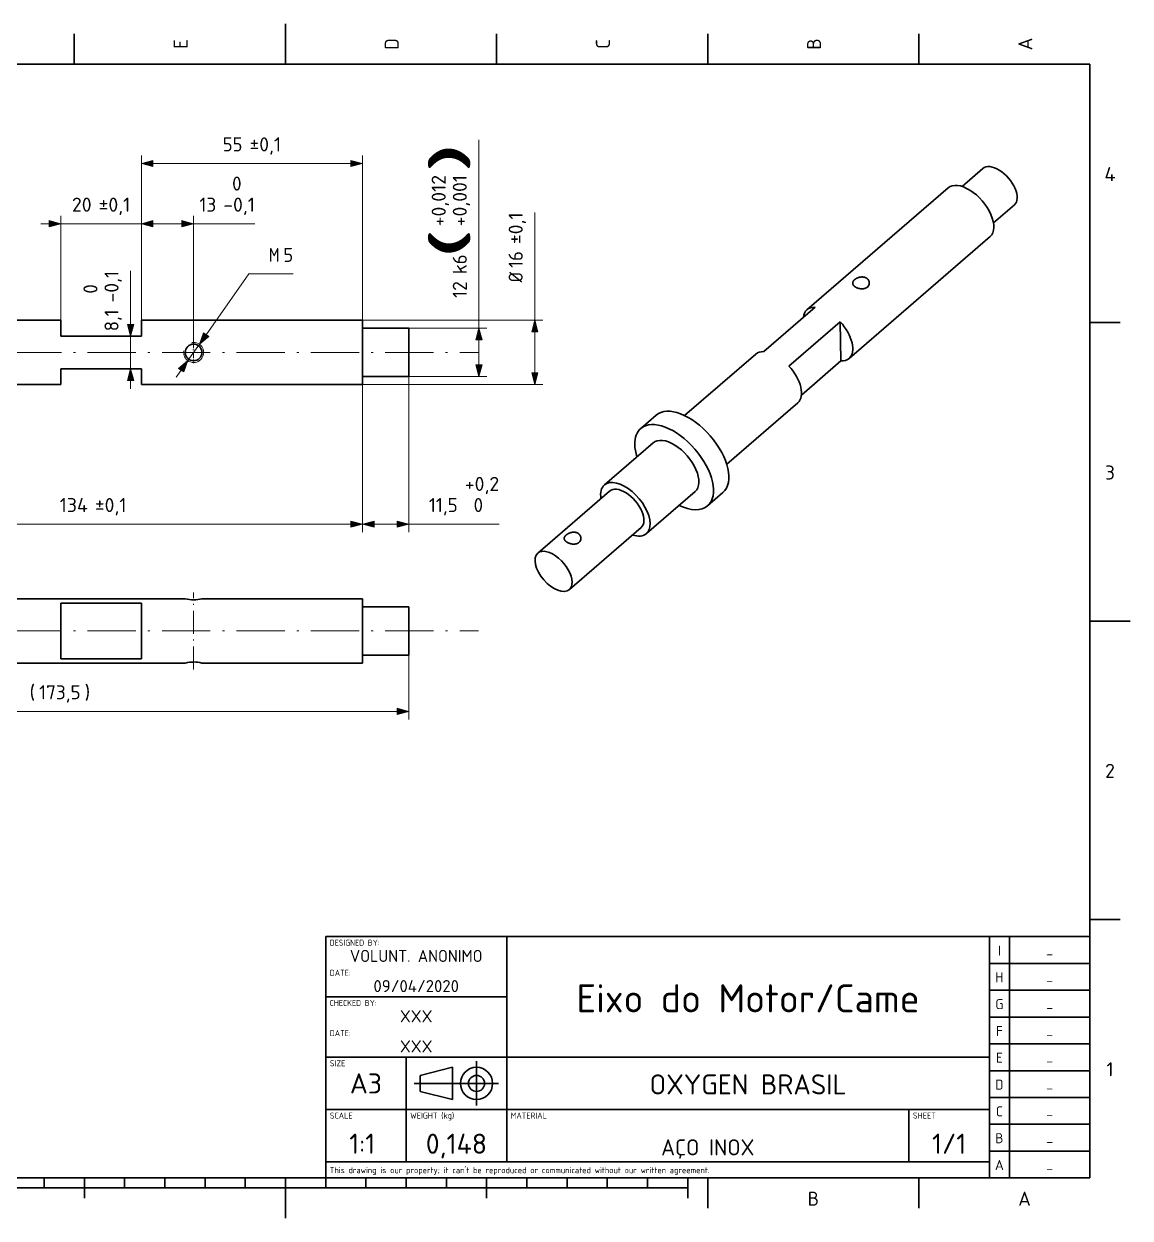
# Model space of a CAD drawing. Extents: x 0 to 420, y 0 to 297.
# Drawn here: x 145 to 420, y 0 to 297 of the extents above; entities that cross this region are included whole.
import ezdxf
from ezdxf.enums import TextEntityAlignment as Align

# ---------------------------------------------------------------- set-up
doc = ezdxf.new("R2010")
doc.units = 0
doc.linetypes.add('DASHDOT', pattern=[18.5, 12, -3, 0.5, -3])
doc.layers.get('0').update_dxf_attribs({"lineweight": 13})
doc.styles.get("Standard").update_dxf_attribs({"font": 'isocp.shx'})
doc.dimstyles.get("Standard").update_dxf_attribs({"dimtxt": 2.5, "dimasz": 2.5, "dimexe": 1.25, "dimexo": 0.625, "dimtad": 1, "dimcen": 2.5, "dimadec": 0, "dimazin": 0, "dimtfac": 1, "dimtmove": 0, "dimatfit": 0, "dimfxl": 1, "dimarcsym": 0})

# ---------------------------------------------------------------- blocks, each defined once
blk = doc.blocks.new('BLOCK1245')
at = {"color": 7, "lineweight": 18, "width": 1.110901}
blk.add_text('A', height=3.5, dxfattribs=at).set_placement((392.176208, 3.076224), (395.323761, 3.076224), align=Align.FIT)
blk = doc.blocks.new('BLOCK1247')
at = {"color": 7, "lineweight": 18, "width": 0.933329}
blk.add_text('B', height=3.5, dxfattribs=at).set_placement((339.850006, 3.076224), (342.649994, 3.076224), align=Align.FIT)
blk = doc.blocks.new('BLOCK1249')
at = {"color": 7, "lineweight": 18, "width": 0.933329}
blk.add_text('D', height=3.5, rotation=90, dxfattribs=at).set_placement((238.173782, 290.600006), (238.173782, 293.399994), align=Align.FIT)
blk = doc.blocks.new('BLOCK1250')
at = {"color": 7, "lineweight": 18, "width": 0.863838}
blk.add_text('E', height=3.5, rotation=90, dxfattribs=at).set_placement((185.673782, 290.776215), (185.673782, 293.223755), align=Align.FIT)
blk = doc.blocks.new('BLOCK1251')
at = {"color": 7, "lineweight": 18, "width": 0.815847}
blk.add_text('C', height=3.5, rotation=90, dxfattribs=at).set_placement((290.673767, 290.776215), (290.673767, 293.223755), align=Align.FIT)
blk = doc.blocks.new('BLOCK1253')
at = {"color": 7, "lineweight": 18, "width": 0.933329}
blk.add_text('B', height=3.5, rotation=90, dxfattribs=at).set_placement((343.173767, 290.600006), (343.173767, 293.399994), align=Align.FIT)
blk = doc.blocks.new('BLOCK1255')
at = {"color": 7, "lineweight": 18, "width": 1.110901}
blk.add_text('A', height=3.5, rotation=90, dxfattribs=at).set_placement((395.673767, 290.426208), (395.673767, 293.573761), align=Align.FIT)
blk = doc.blocks.new('BLOCK1257')
at = {"color": 7, "lineweight": 18, "width": 0.863838}
blk.add_text('3', height=3.5, dxfattribs=at).set_placement((413.776215, 183.676224), (416.223755, 183.676224), align=Align.FIT)
blk = doc.blocks.new('BLOCK1259')
at = {"color": 7, "lineweight": 18, "width": 0.863838}
blk.add_text('2', height=3.5, dxfattribs=at).set_placement((413.776215, 109.476227), (416.223755, 109.476227), align=Align.FIT)
blk = doc.blocks.new('BLOCK1261')
at = {"color": 7, "lineweight": 18, "width": 0.933329}
blk.add_text('4', height=3.5, dxfattribs=at).set_placement((413.600006, 257.876221), (416.399994, 257.876221), align=Align.FIT)
blk = doc.blocks.new('BLOCK1263')
at = {"color": 7, "lineweight": 18, "width": 0.953214}
blk.add_text('1', height=3.5, dxfattribs=at).set_placement((414.126221, 35.276226), (415.873779, 35.276226), align=Align.FIT)
blk = doc.blocks.new('BLOCK1265')
at = {"color": 7, "lineweight": 18, "width": 0.779092}
blk.add_text("This drawing is our property; it can't be reproduced or communicated without our written agreement.", height=1.5, dxfattribs=at).set_placement((221, 11.175525), (315.437073, 11.175525), align=Align.FIT)
blk = doc.blocks.new('BLOCK1266')
at = {"color": 7, "lineweight": 18, "width": 0.857432}
blk.add_text('SCALE', height=1.5, dxfattribs=at).set_placement((221, 24.751049), (226.695801, 24.751049), align=Align.FIT)
blk = doc.blocks.new('BLOCK1267')
at = {"color": 7, "lineweight": 18, "width": 0.632}
blk.add_text('  1:1', height=5, dxfattribs=at).set_placement((219.755249, 16), (232.244766, 16), align=Align.FIT)
blk = doc.blocks.new('BLOCK1268')
at = {"color": 7, "lineweight": 18, "width": 0.802234}
blk.add_text('WEIGHT (kg)', height=1.5, dxfattribs=at).set_placement((241, 24.751049), (251.944763, 24.751049), align=Align.FIT)
blk = doc.blocks.new('BLOCK1269')
at = {"color": 7, "lineweight": 18, "width": 0.735617}
blk.add_text('0,148', height=5, dxfattribs=at).set_placement((244.881119, 16), (260.118896, 16), align=Align.FIT)
blk = doc.blocks.new('BLOCK1270')
at = {"color": 7, "lineweight": 18, "width": 0.855012}
blk.add_text('MATERIAL ', height=1.5, dxfattribs=at).set_placement((266, 24.751049), (275.893707, 24.751049), align=Align.FIT)
blk = doc.blocks.new('BLOCK1271')
at = {"color": 7, "lineweight": 18, "width": 0.822576}
blk.add_text('AÇO INOX', height=4, dxfattribs=at).set_placement((303.405579, 15.6), (326.594391, 15.6), align=Align.FIT)
blk = doc.blocks.new('BLOCK1272')
at = {"color": 7, "lineweight": 18, "width": 0.839691}
blk.add_text('SHEET', height=1.5, dxfattribs=at).set_placement((366, 24.751049), (371.697906, 24.751049), align=Align.FIT)
blk = doc.blocks.new('BLOCK1273')
at = {"color": 7, "lineweight": 18, "width": 0.672753}
blk.add_text('1/1', height=5, dxfattribs=at).set_placement((370.755249, 16), (379.244751, 16), align=Align.FIT)
blk = doc.blocks.new('BLOCK1274')
at = {"color": 7, "lineweight": 18, "width": 0.839548}
blk.add_text('SIZE', height=1.5, dxfattribs=at).set_placement((221, 37.751049), (224.897903, 37.751049), align=Align.FIT)
blk = doc.blocks.new('BLOCK1275')
at = {"color": 7, "lineweight": 18, "width": 0.959161}
blk.add_text('A3', height=5, dxfattribs=at).set_placement((226.003494, 31), (233.996506, 31), align=Align.FIT)
blk = doc.blocks.new('BLOCK1276')
at = {"color": 7, "lineweight": 18, "width": 0.832841}
blk.add_text('OXYGEN BRASIL', height=5, dxfattribs=at).set_placement((300.510498, 30.751749), (349.489502, 30.751749), align=Align.FIT)
blk = doc.blocks.new('BLOCK1277')
at = {"color": 7, "lineweight": 18, "width": 0.779581}
blk.add_text('CHECKED BY:', height=1.5, dxfattribs=at).set_placement((221, 52.751049), (232.69371, 52.751049), align=Align.FIT)
blk = doc.blocks.new('BLOCK1278')
at = {"color": 7, "lineweight": 18, "width": 0.993964}
blk.add_text('XXX', height=3, dxfattribs=at).set_placement((238.45314, 48.700001), (246.546844, 48.700001), align=Align.FIT)
blk = doc.blocks.new('BLOCK1279')
at = {"color": 7, "lineweight": 18, "width": 0.9182}
blk.add_text('DATE:', height=1.5, dxfattribs=at).set_placement((221, 45.251049), (226.246857, 45.251049), align=Align.FIT)
blk = doc.blocks.new('BLOCK1280')
at = {"color": 7, "lineweight": 18, "width": 0.993964}
blk.add_text('XXX', height=3, dxfattribs=at).set_placement((238.45314, 41.200001), (246.546844, 41.200001), align=Align.FIT)
blk = doc.blocks.new('BLOCK1281')
at = {"color": 7, "lineweight": 18, "width": 0.802887}
blk.add_text('DESIGNED BY:', height=1.5, dxfattribs=at).set_placement((221, 67.751053), (233.444748, 67.751053), align=Align.FIT)
blk = doc.blocks.new('BLOCK1282')
at = {"color": 7, "lineweight": 18, "width": 0.815943}
blk.add_text('VOLUNT. ANONIMO', height=3, dxfattribs=at).set_placement((226.006287, 63.700001), (258.993713, 63.700001), align=Align.FIT)
blk = doc.blocks.new('BLOCK1283')
at = {"color": 7, "lineweight": 18, "width": 0.9182}
blk.add_text('DATE:', height=1.5, dxfattribs=at).set_placement((221, 60.251049), (226.246857, 60.251049), align=Align.FIT)
blk = doc.blocks.new('BLOCK1284')
at = {"color": 7, "lineweight": 18, "width": 0.741134}
blk.add_text('09/04/2020', height=3, dxfattribs=at).set_placement((231.859436, 56.200001), (253.140564, 56.200001), align=Align.FIT)
blk = doc.blocks.new('BLOCK1285')
at = {"color": 7, "lineweight": 18, "width": 0.759627}
blk.add_text('Eixo do Motor/Came', height=7, dxfattribs=at).set_placement((282.334259, 51.152447), (367.66571, 51.152447), align=Align.FIT)
blk = doc.blocks.new('BLOCK1286')
at = {"color": 7, "lineweight": 18, "width": 1.110905}
blk.add_text('A', height=2.5, dxfattribs=at).set_placement((386.375885, 11.959208), (388.624146, 11.959208), align=Align.FIT)
blk = doc.blocks.new('BLOCK1287')
at = {"color": 7, "lineweight": 18, "width": 1.180341}
blk.add_text('_', height=2, dxfattribs=at).set_placement((399.100708, 12.234033), (400.899323, 12.234033), align=Align.FIT)
blk = doc.blocks.new('BLOCK1288')
at = {"color": 7, "lineweight": 18, "width": 0.933333}
blk.add_text('B', height=2.5, dxfattribs=at).set_placement((386.5, 18.625874), (388.5, 18.625874), align=Align.FIT)
blk = doc.blocks.new('BLOCK1289')
at = {"color": 7, "lineweight": 18, "width": 1.180341}
blk.add_text('_', height=2, dxfattribs=at).set_placement((399.100708, 18.9007), (400.899323, 18.9007), align=Align.FIT)
blk = doc.blocks.new('BLOCK1290')
at = {"color": 7, "lineweight": 18, "width": 0.815855}
blk.add_text('C', height=2.5, dxfattribs=at).set_placement((386.625885, 25.29254), (388.374146, 25.29254), align=Align.FIT)
blk = doc.blocks.new('BLOCK1291')
at = {"color": 7, "lineweight": 18, "width": 1.180341}
blk.add_text('_', height=2, dxfattribs=at).set_placement((399.100708, 25.567366), (400.899323, 25.567366), align=Align.FIT)
blk = doc.blocks.new('BLOCK1292')
at = {"color": 7, "lineweight": 18, "width": 0.933333}
blk.add_text('D', height=2.5, dxfattribs=at).set_placement((386.5, 31.959206), (388.5, 31.959206), align=Align.FIT)
blk = doc.blocks.new('BLOCK1293')
at = {"color": 7, "lineweight": 18, "width": 1.180341}
blk.add_text('_', height=2, dxfattribs=at).set_placement((399.100708, 32.234032), (400.899323, 32.234032), align=Align.FIT)
blk = doc.blocks.new('BLOCK1294')
at = {"color": 7, "lineweight": 18, "width": 0.863846}
blk.add_text('E', height=2.5, dxfattribs=at).set_placement((386.625885, 38.625874), (388.374146, 38.625874), align=Align.FIT)
blk = doc.blocks.new('BLOCK1295')
at = {"color": 7, "lineweight": 18, "width": 1.180341}
blk.add_text('_', height=2, dxfattribs=at).set_placement((399.100708, 38.9007), (400.899323, 38.9007), align=Align.FIT)
blk = doc.blocks.new('BLOCK1296')
at = {"color": 7, "lineweight": 18, "width": 0.863846}
blk.add_text('F', height=2.5, dxfattribs=at).set_placement((386.625885, 45.292542), (388.374146, 45.292542), align=Align.FIT)
blk = doc.blocks.new('BLOCK1297')
at = {"color": 7, "lineweight": 18, "width": 1.180341}
blk.add_text('_', height=2, dxfattribs=at).set_placement((399.100708, 45.567368), (400.899323, 45.567368), align=Align.FIT)
blk = doc.blocks.new('BLOCK1298')
at = {"color": 7, "lineweight": 18, "width": 0.933333}
blk.add_text('G', height=2.5, dxfattribs=at).set_placement((386.5, 51.959206), (388.5, 51.959206), align=Align.FIT)
blk = doc.blocks.new('BLOCK1299')
at = {"color": 7, "lineweight": 18, "width": 1.180341}
blk.add_text('_', height=2, dxfattribs=at).set_placement((399.100708, 52.234032), (400.899323, 52.234032), align=Align.FIT)
blk = doc.blocks.new('BLOCK1300')
at = {"color": 7, "lineweight": 18, "width": 0.933333}
blk.add_text('H', height=2.5, dxfattribs=at).set_placement((386.5, 58.625874), (388.5, 58.625874), align=Align.FIT)
blk = doc.blocks.new('BLOCK1301')
at = {"color": 7, "lineweight": 18, "width": 1.180341}
blk.add_text('_', height=2, dxfattribs=at).set_placement((399.100708, 58.9007), (400.899323, 58.9007), align=Align.FIT)
blk = doc.blocks.new('BLOCK1302')
at = {"color": 7, "lineweight": 18, "width": 1.571347}
blk.add_text('I', height=2.5, dxfattribs=at).set_placement((387.125885, 65.292542), (387.874146, 65.292542), align=Align.FIT)
blk = doc.blocks.new('BLOCK1303')
at = {"color": 7, "lineweight": 18, "width": 1.180341}
blk.add_text('_', height=2, dxfattribs=at).set_placement((399.100708, 65.56736), (400.899323, 65.56736), align=Align.FIT)
blk = doc.blocks.new('*D64')
at = {"color": 7, "lineweight": 18}
for p, q in [((95.160263, 207.289196), (95.160263, 170.589195)), ((229.160263, 207.289196), (229.160263, 170.589195)), ((98.058041, 172.589195), (226.262482, 172.589195))]:
    blk.add_line(p, q, dxfattribs=at)
for points in [[(98.058041, 173.365654), (95.160263, 172.589195), (98.058041, 171.81274)], [(226.262482, 171.81274), (229.160263, 172.589195), (226.262482, 173.365654)]]:
    blk.add_lwpolyline(points, close=True, dxfattribs=at)
for points in [[(98.058041, 173.365654), (95.160263, 172.589195), (98.058041, 173.365654), (98.058041, 171.81274)], [(226.262482, 171.81274), (229.160263, 172.589195), (226.262482, 171.81274), (226.262482, 173.365654)]]:
    blk.add_solid(points, dxfattribs=at)
for s, width, p, p2 in [('134', 0.723631, (153.854493, 175.589195), (160.849594, 175.589195)), ('%%p0,1', 0.704457, (162.599594, 175.589195), (170.466034, 175.589195))]:
    blk.add_text(s, height=3.5, dxfattribs=dict(at, width=width)).set_placement(p, p2, align=Align.FIT)
blk = doc.blocks.new('*D65')
at = {"color": 7, "lineweight": 18}
for p, q in [((229.160263, 209.289196), (229.160263, 170.589195)), ((240.660263, 209.289196), (240.660263, 170.589195)), ((232.058045, 172.589195), (237.762482, 172.589195)), ((240.660263, 172.589195), (263.143128, 172.589195))]:
    blk.add_line(p, q, dxfattribs=at)
for points in [[(232.058045, 173.365654), (229.160263, 172.589195), (232.058045, 171.81274)], [(237.762482, 171.81274), (240.660263, 172.589195), (237.762482, 173.365654)]]:
    blk.add_lwpolyline(points, close=True, dxfattribs=at)
for points in [[(232.058045, 173.365654), (229.160263, 172.589195), (232.058045, 173.365654), (232.058045, 171.81274)], [(237.762482, 171.81274), (240.660263, 172.589195), (237.762482, 171.81274), (237.762482, 173.365654)]]:
    blk.add_solid(points, dxfattribs=at)
for s, width, p, p2 in [('+0,2', 0.704091, (254.576691, 180.839195), (263.143128, 180.839195)), ('11,5', 0.641771, (245.660263, 175.589195), (252.826706, 175.589195)), (' 0', 0.718034, (254.576706, 175.589195), (259.124253, 175.589195))]:
    blk.add_text(s, height=3.5, dxfattribs=dict(at, width=width)).set_placement(p, p2, align=Align.FIT)
blk = doc.blocks.new('*D66')
at = {"color": 7, "lineweight": 18}
for p, q in [((258.091523, 221.289196), (258.091523, 268.177829)), ((240.660263, 221.289196), (260.091523, 221.289196)), ((258.091523, 212.186973), (258.091523, 218.391418)), ((240.660263, 209.289196), (260.091523, 209.289196))]:
    blk.add_line(p, q, dxfattribs=at)
for points in [[(258.867981, 218.391418), (258.091523, 221.289196), (257.315064, 218.391418)], [(257.315064, 212.186973), (258.091523, 209.289196), (258.867981, 212.186973)]]:
    blk.add_lwpolyline(points, close=True, dxfattribs=at)
for points in [[(258.867981, 218.391418), (258.091523, 221.289196), (258.867981, 218.391418), (257.315064, 218.391418)], [(257.315064, 212.186973), (258.091523, 209.289196), (257.315064, 212.186973), (258.867981, 212.186973)]]:
    blk.add_solid(points, dxfattribs=at)
for s, height, width, p, p2 in [(')', 8.75, 2.1, (255.091523, 259.427829), (255.091523, 268.177829)), ('+0,012', 3.5, 0.677604, (249.841523, 246.666288), (249.841523, 259.427829)), ('+0,001', 3.5, 0.7156, (255.091523, 246.666288), (255.091523, 259.427829)), ('(', 8.75, 1.909091, (255.091523, 237.916288), (255.091523, 246.666288)), ('k6', 3.5, 0.863842, (255.091523, 234.771185), (255.091523, 239.666288)), ('12', 3.5, 0.680287, (255.091523, 228.826078), (255.091523, 233.021183))]:
    blk.add_text(s, height=height, rotation=90, dxfattribs=dict(at, width=width)).set_placement(p, p2, align=Align.FIT)
blk = doc.blocks.new('*D67')
at = {"color": 7, "lineweight": 18}
for p, q in [((149.160263, 247.289196), (151.26249, 247.289196)), ((154.160263, 223.289196), (154.160263, 249.289196)), ((154.160263, 247.289196), (174.160263, 247.289196)), ((174.160263, 223.289196), (174.160263, 249.289196)), ((177.058037, 247.289196), (179.160263, 247.289196))]:
    blk.add_line(p, q, dxfattribs=at)
for points in [[(151.26249, 246.512739), (154.160263, 247.289196), (151.26249, 248.065654)], [(177.058037, 248.065654), (174.160263, 247.289196), (177.058037, 246.512739)]]:
    blk.add_lwpolyline(points, close=True, dxfattribs=at)
for points in [[(151.26249, 246.512739), (154.160263, 247.289196), (151.26249, 246.512739), (151.26249, 248.065654)], [(177.058037, 248.065654), (174.160263, 247.289196), (177.058037, 248.065654), (177.058037, 246.512739)]]:
    blk.add_solid(points, dxfattribs=at)
for s, width, p, p2 in [('20', 0.793802, (156.904488, 250.289196), (161.799599, 250.289196)), ('%%p0,1', 0.704457, (163.549599, 250.289196), (171.416039, 250.289196))]:
    blk.add_text(s, height=3.5, dxfattribs=dict(at, width=width)).set_placement(p, p2, align=Align.FIT)
blk = doc.blocks.new('*D68')
at = {"color": 7, "lineweight": 18}
for p, q in [((174.160263, 223.289196), (174.160263, 249.289196)), ((177.058037, 247.289196), (184.26249, 247.289196)), ((187.160263, 217.976296), (187.160263, 249.289196)), ((187.160263, 247.289196), (202.40477, 247.289196))]:
    blk.add_line(p, q, dxfattribs=at)
for points in [[(177.058037, 248.065654), (174.160263, 247.289196), (177.058037, 246.512739)], [(184.26249, 246.512739), (187.160263, 247.289196), (184.26249, 248.065654)]]:
    blk.add_lwpolyline(points, close=True, dxfattribs=at)
for points in [[(177.058037, 248.065654), (174.160263, 247.289196), (177.058037, 248.065654), (177.058037, 246.512739)], [(184.26249, 246.512739), (187.160263, 247.289196), (184.26249, 246.512739), (184.26249, 248.065654)]]:
    blk.add_solid(points, dxfattribs=at)
for s, width, p, p2 in [(' 0', 0.718034, (194.538346, 255.539196), (199.085892, 255.539196)), ('13', 0.680286, (188.593239, 250.289196), (192.788338, 250.289196)), ('-0,1', 0.704457, (194.538338, 250.289196), (202.40477, 250.289196))]:
    blk.add_text(s, height=3.5, dxfattribs=dict(at, width=width)).set_placement(p, p2, align=Align.FIT)
blk = doc.blocks.new('*D69')
at = {"color": 7, "lineweight": 18}
for p, q in [((174.160263, 223.289196), (174.160263, 264.289196)), ((177.058037, 262.289196), (226.262482, 262.289196)), ((229.160263, 223.289196), (229.160263, 264.289196))]:
    blk.add_line(p, q, dxfattribs=at)
for points in [[(177.058037, 263.065654), (174.160263, 262.289196), (177.058037, 261.512737)], [(226.262482, 261.512737), (229.160263, 262.289196), (226.262482, 263.065654)]]:
    blk.add_lwpolyline(points, close=True, dxfattribs=at)
for points in [[(177.058037, 263.065654), (174.160263, 262.289196), (177.058037, 263.065654), (177.058037, 261.512737)], [(226.262482, 261.512737), (229.160263, 262.289196), (226.262482, 261.512737), (226.262482, 263.065654)]]:
    blk.add_solid(points, dxfattribs=at)
for s, width, p, p2 in [('55', 0.793802, (194.404496, 265.289196), (199.299607, 265.289196)), ('%%p0,1', 0.704456, (201.049607, 265.289196), (208.916031, 265.289196))]:
    blk.add_text(s, height=3.5, dxfattribs=dict(at, width=width)).set_placement(p, p2, align=Align.FIT)
blk = doc.blocks.new('*D70')
at = {"color": 7, "lineweight": 18}
for p, q in [((171.503693, 222.236973), (171.503693, 235.583378)), ((171.503693, 211.239196), (171.503693, 219.339196)), ((171.503693, 206.239196), (171.503693, 208.341418))]:
    blk.add_line(p, q, dxfattribs=at)
for points in [[(170.727234, 222.236973), (171.503693, 219.339196), (172.280152, 222.236973)], [(172.280152, 208.341418), (171.503693, 211.239196), (170.727234, 208.341418)]]:
    blk.add_lwpolyline(points, close=True, dxfattribs=at)
for points in [[(170.727234, 222.236973), (171.503693, 219.339196), (170.727234, 222.236973), (172.280152, 222.236973)], [(172.280152, 208.341418), (171.503693, 211.239196), (172.280152, 208.341418), (170.727234, 208.341418)]]:
    blk.add_solid(points, dxfattribs=at)
for s, width, p, p2 in [('-0,1', 0.704457, (168.503693, 227.716942), (168.503693, 235.583376)), (' 0', 0.718035, (163.253693, 227.716943), (163.253693, 232.264496)), ('8,1', 0.793007, (168.503693, 220.548062), (168.503693, 225.966942))]:
    blk.add_text(s, height=3.5, rotation=90, dxfattribs=dict(at, width=width)).set_placement(p, p2, align=Align.FIT)
blk = doc.blocks.new('*D73')
at = {"color": 7, "lineweight": 18}
for p, q in [((190.269516, 219.701513), (200.909699, 234.800918)), ((200.909699, 234.800918), (211.92392, 234.800918)), ((185.7202, 213.245613), (188.600327, 217.332777)), ((182.840081, 209.158453), (184.05101, 210.876877))]:
    blk.add_line(p, q, dxfattribs=at)
for points in [[(189.634812, 220.148772), (188.600327, 217.332776), (190.904221, 219.254255)], [(184.685715, 210.429619), (185.7202, 213.245615), (183.416306, 211.324136)]]:
    blk.add_lwpolyline(points, close=True, dxfattribs=at)
for points in [[(189.634812, 220.148772), (188.600327, 217.332776), (189.634812, 220.148772), (190.904221, 219.254255)], [(184.685715, 210.429619), (185.7202, 213.245615), (184.685715, 210.429619), (183.416306, 211.324136)]]:
    blk.add_solid(points, dxfattribs=at)
for s, width, p, p2 in [('M', 0.770004, (205.909699, 237.800918), (208.47638, 237.800918)), ('5', 0.863838, (209.476364, 237.800918), (211.923905, 237.800918))]:
    blk.add_text(s, height=3.5, dxfattribs=dict(at, width=width)).set_placement(p, p2, align=Align.FIT)
blk = doc.blocks.new('*D75')
at = {"color": 7, "lineweight": 18}
for p, q in [((271.989136, 223.289196), (271.989136, 250.10704)), ((229.160263, 223.289196), (273.989136, 223.289196)), ((271.989136, 210.186973), (271.989136, 220.391418)), ((229.160263, 207.289196), (273.989136, 207.289196))]:
    blk.add_line(p, q, dxfattribs=at)
for points in [[(272.765595, 220.391418), (271.989136, 223.289196), (271.212677, 220.391418)], [(271.212677, 210.186973), (271.989136, 207.289196), (272.765595, 210.186973)]]:
    blk.add_lwpolyline(points, close=True, dxfattribs=at)
for points in [[(272.765595, 220.391418), (271.989136, 223.289196), (272.765595, 220.391418), (271.212677, 220.391418)], [(271.212677, 210.186973), (271.989136, 207.289196), (271.212677, 210.186973), (272.765595, 210.186973)]]:
    blk.add_solid(points, dxfattribs=at)
for s, width, p, p2 in [('%%p0,1', 0.704457, (268.989136, 242.240608), (268.989136, 250.10704)), ('16', 0.680288, (268.989136, 236.295501), (268.989136, 240.490608)), ('%%c', 0.905882, (268.989136, 232.728836), (268.989136, 235.295501))]:
    blk.add_text(s, height=3.5, rotation=90, dxfattribs=dict(at, width=width)).set_placement(p, p2, align=Align.FIT)
blk = doc.blocks.new('BLOCK1305')
at = {"color": 7, "linetype": 'DASHDOT', "lineweight": 18, "ltscale": 0.134355}
for p, q in [((122.687103, 0), (117.312897, 0)), ((120, 2.6871), (120, -2.6871))]:
    blk.add_line(p, q, dxfattribs=at)
at = {"color": 7, "lineweight": 18}
blk.add_arc((120, 0), 2.5, 169.999993, 100.000014, dxfattribs=at)
blk = doc.blocks.new('BLOCK1306')
at = {"color": 7, "lineweight": 35}
for p, q in [((47, 12.7), (53, 12.7)), ((47, -12.7), (47, 12.7)), ((53, -12.7), (53, 12.7)), ((28, 6), (0, 6)), ((0, -6), (0, 6)), ((28, 8), (47, 8)), ((28, -8), (28, 8)), ((87, 8), (53, 8)), ((87, 8), (87, 4.05)), ((107, 4.05), (107, 8)), ((162, 8), (107, 8)), ((162, -8), (162, 8)), ((162, 6), (173.5, 6)), ((173.5, -6), (173.5, 6)), ((87, 4.05), (107, 4.05)), ((87, -4.05), (87, -8)), ((87, -4.05), (107, -4.05)), ((107, -8), (107, -4.05)), ((28, -6), (0, -6)), ((28, -8), (47, -8)), ((87, -8), (53, -8)), ((162, -8), (107, -8)), ((162, -6), (173.5, -6)), ((47, -12.7), (53, -12.7))]:
    blk.add_line(p, q, dxfattribs=at)
for centre in [(7.5, 0), (120, 0)]:
    blk.add_circle(centre, 2.07, dxfattribs=at)
blk = doc.blocks.new('*D79')
at = {"color": 7, "lineweight": 18}
for p, q in [((67.160263, 140.027252), (67.160263, 124.027252)), ((240.660263, 140.027252), (240.660263, 124.027252)), ((70.058041, 126.027252), (237.762482, 126.027252))]:
    blk.add_line(p, q, dxfattribs=at)
for points in [[(70.058041, 126.803709), (67.160263, 126.027252), (70.058041, 125.250795)], [(237.762482, 125.250795), (240.660263, 126.027252), (237.762482, 126.803709)]]:
    blk.add_lwpolyline(points, close=True, dxfattribs=at)
for points in [[(70.058041, 126.803709), (67.160263, 126.027252), (70.058041, 126.803709), (70.058041, 125.250795)], [(237.762482, 125.250795), (240.660263, 126.027252), (237.762482, 125.250795), (237.762482, 126.803709)]]:
    blk.add_solid(points, dxfattribs=at)
for s, width, p, p2 in [('(', 0.763633, (146.353272, 129.027252), (147.753266, 129.027252)), ('173,5', 0.711309, (148.753273, 129.027252), (159.067253, 129.027252)), (')', 0.839996, (160.067261, 129.027252), (161.467255, 129.027252))]:
    blk.add_text(s, height=3.5, dxfattribs=dict(at, width=width)).set_placement(p, p2, align=Align.FIT)
blk = doc.blocks.new('BLOCK1307')
at = {"color": 7, "lineweight": 35}
for p, q in [((47, 0), (47, 12.7)), ((47, 12.7), (53, 12.7)), ((53, 0), (53, 12.7)), ((0, 0), (0, 6)), ((0, 6), (5.43, 6)), ((9.57, 6), (28, 6)), ((28, 0), (28, 8)), ((28, 8), (47, 8)), ((53, 8), (117.93, 8)), ((87, 6.9), (87, 0)), ((87, 6.9), (107, 6.9)), ((107, 0), (107, 6.9)), ((122.07, 8), (162, 8)), ((162, 0), (162, 8)), ((162, 6), (173.5, 6)), ((173.5, 0), (173.5, 6)), ((0, -6), (0, 0)), ((28, -8), (28, 0)), ((47, -12.7), (47, 0)), ((53, -12.7), (53, 0)), ((87, 0), (87, -6.9)), ((107, -6.9), (107, 0)), ((162, -8), (162, 0)), ((173.5, -6), (173.5, 0)), ((0, -6), (5.43, -6)), ((9.57, -6), (28, -6)), ((28, -8), (47, -8)), ((53, -8), (117.93, -8)), ((87, -6.9), (107, -6.9)), ((122.07, -8), (162, -8)), ((162, -6), (173.5, -6)), ((47, -12.7), (53, -12.7))]:
    blk.add_line(p, q, dxfattribs=at)
for centre, radius, start, end in [((120.04, 15.98), 8.26, 255.222, 269.7299), ((119.96, 15.98), 8.26, 270.27, 284.778), ((7.5, 11.32), 5.69, 264.6857, 269.4136), ((120.04, -15.98), 8.25, 90.2652, 104.7807), ((119.96, -15.98), 8.26, 75.222, 89.73)]:
    blk.add_arc(centre, radius, start, end, dxfattribs=at)
for points, knots in [([(5.57, 5.96), (5.48, 5.98), (5.43, 6), (5.41, 6.01), (5.46, 5.99), (5.7, 5.91), (5.9, 5.85), (6.31, 5.75), (6.79, 5.67), (7.02, 5.65), (7.26, 5.63), (7.5, 5.63)], [0, 0, 0, 0, 0, 0, 1.741991, 1.741991, 1.741991, 4.169692, 4.169692, 4.169692, 6.228315, 6.228315, 6.228315, 6.228315, 6.228315, 6.228315]), ([(7.5, 5.63), (7.88, 5.63), (8.26, 5.66), (8.62, 5.73), (9.03, 5.83), (9.32, 5.92), (9.37, 5.94), (9.43, 5.95), (9.47, 5.97), (9.56, 6), (9.56, 6), (9.57, 6)], [0, 0, 0, 0, 0, 0, 3.292078, 3.292078, 3.292078, 4.230397, 4.230397, 4.230397, 4.336925, 4.336925, 4.336925, 4.336925, 4.336925, 4.336925]), ([(7.5, -5.63), (7.12, -5.63), (6.73, -5.67), (6.37, -5.73), (5.86, -5.86), (5.54, -5.96), (5.46, -5.99), (5.39, -6.02), (5.5, -5.98), (5.6, -5.94), (5.94, -5.84), (6.44, -5.72), (6.78, -5.66), (7.14, -5.63), (7.5, -5.63)], [0, 0, 0, 0, 0, 0, 3.323424, 3.323424, 3.323424, 5.297786, 5.297786, 5.297786, 7.216957, 7.216957, 7.216957, 10.338956, 10.338956, 10.338956, 10.338956, 10.338956, 10.338956]), ([(7.5, -5.63), (7.88, -5.63), (8.26, -5.66), (8.62, -5.73), (9.03, -5.83), (9.32, -5.92), (9.37, -5.94), (9.43, -5.95), (9.47, -5.97), (9.56, -6), (9.56, -6), (9.57, -6)], [0, 0, 0, 0, 0, 0, 3.292078, 3.292078, 3.292078, 4.230397, 4.230397, 4.230397, 4.336925, 4.336925, 4.336925, 4.336925, 4.336925, 4.336925])]:
    blk.add_open_spline(points, degree=5, knots=knots, dxfattribs=at)
blk = doc.blocks.new('BLOCK1308')
at = {"color": 7, "lineweight": 35}
for p, q in [((101.55, 95.74), (106.73, 100.22)), ((63.01, 65.06), (98.09, 95.39)), ((109.4, 86.66), (114.58, 91.14)), ((73.48, 52.96), (108.56, 83.29)), ((52.28, 54.65), (65.04, 65.68)), ((58.52, 51.04), (71.28, 62.07)), ((71.45, 52.34), (71.28, 62.07)), ((32.58, 38.75), (50.26, 54.03)), ((61.63, 43.84), (71.45, 52.34)), ((43.05, 26.65), (60.72, 41.93)), ((21.67, 35.53), (25.5, 38.84)), ((12.63, 21.49), (24.74, 31.97)), ((-3.92, 4.54), (13.93, 19.98)), ((23.09, 9.39), (35.21, 19.87)), ((38.28, 16.31), (42.11, 19.62)), ((3.92, -4.54), (21.78, 10.9))]:
    blk.add_line(p, q, dxfattribs=at)
for centre, radius, start, end in [((77.17, 71.73), 1.33, 310.0605, 0.7937), ((5.41, 8.22), 1.37, 310.8461, 1.455)]:
    blk.add_arc(centre, radius, start, end, dxfattribs=at)
for centre, major_axis, start_param, end_param in [((110.66, 95.68), (3.92, -4.54), 0.00008, 3.141673), ((103.32, 89.34), (5.23, -6.05), 0.00008, 3.141673), ((68.24, 59.01), (5.23, -6.05), 2.674453, 3.141593), ((68.24, 59.01), (5.23, -6.05), 3.141593, 3.608739), ((68.24, 59.01), (5.23, -6.05), 0, 1.612791), ((55.49, 47.98), (-5.23, 6.05), 5.816046, 6.283185), ((55.49, 47.98), (-5.23, 6.05), 3.141593, 4.754384), ((68.24, 59.01), (5.23, -6.05), 5.816046, 6.283185), ((33.8, 29.23), (8.31, -9.61), 6.283145, 9.424737), ((29.98, 25.92), (8.31, -9.61), 6.283145, 9.424737), ((29.98, 25.92), (8.31, -9.61), 3.141552, 3.714418), ((29.98, 25.92), (5.23, -6.05), 0.00008, 3.141673), ((29.98, 25.92), (8.31, -9.61), 3.714418, 4.030938), ((17.86, 15.44), (5.23, -6.05), 3.141673, 3.864327), ((17.86, 15.44), (5.23, -6.05), 0.572826, 3.141673), ((17.86, 15.44), (3.92, -4.54), 0.00008, 3.141673), ((29.98, 25.92), (8.31, -9.61), 5.39384, 6.283145), ((17.86, 15.44), (5.23, -6.05), 0.00008, 0.572826), ((17.86, 15.44), (5.23, -6.05), 5.56045, 6.283265), ((0, 0), (3.92, -4.54), 3.141673, 6.283265), ((0, 0), (3.92, -4.54), 0.572826, 3.141673), ((0, 0), (3.92, -4.54), 0.00008, 0.572826)]:
    blk.add_ellipse(centre, major_axis=major_axis, ratio=0.537654, start_param=start_param, end_param=end_param, dxfattribs=at)
for points, knots in [([(74.85, 72.55), (74.7, 72.43), (74.58, 72.29), (74.48, 72.15), (74.4, 71.96), (74.37, 71.78), (74.37, 71.75), (74.37, 71.71), (74.37, 71.67)], [0, 0, 0, 0, 0, 0, 1.8685, 1.8685, 1.8685, 2.311309, 2.311309, 2.311309, 2.311309, 2.311309, 2.311309]), ([(74.37, 71.67), (74.37, 71.49), (74.43, 71.3), (74.55, 71.12), (74.89, 70.79), (75.37, 70.53), (75.65, 70.42), (76.23, 70.27), (76.83, 70.25), (77.13, 70.28), (77.5, 70.38), (77.82, 70.56), (77.9, 70.6), (77.97, 70.65), (78.03, 70.71)], [0, 0, 0, 0, 0, 0, 2.387978, 2.387978, 2.387978, 4.954274, 4.954274, 4.954274, 7.571001, 7.571001, 7.571001, 8.404231, 8.404231, 8.404231, 8.404231, 8.404231, 8.404231]), ([(78.5, 71.75), (78.5, 71.99), (78.44, 72.24), (78.32, 72.47), (77.99, 72.87), (77.49, 73.12), (77.21, 73.2), (76.62, 73.26), (76.02, 73.16), (75.72, 73.07), (75.36, 72.91), (75.05, 72.71), (74.98, 72.66), (74.91, 72.61), (74.85, 72.55)], [0, 0, 0, 0, 0, 0, 2.491987, 2.491987, 2.491987, 5.065085, 5.065085, 5.065085, 7.695406, 7.695406, 7.695406, 8.510222, 8.510222, 8.510222, 8.510222, 8.510222, 8.510222]), ([(3.12, 9.03), (2.96, 8.89), (2.82, 8.74), (2.72, 8.58), (2.66, 8.41), (2.64, 8.23), (2.64, 8.22), (2.64, 8.2), (2.64, 8.18)], [0, 0, 0, 0, 0, 0, 2.092854, 2.092854, 2.092854, 2.307204, 2.307204, 2.307204, 2.307204, 2.307204, 2.307204]), ([(6.78, 8.26), (6.77, 8.51), (6.71, 8.76), (6.6, 9), (6.26, 9.42), (5.76, 9.67), (5.48, 9.74), (4.89, 9.79), (4.29, 9.67), (4, 9.57), (3.63, 9.4), (3.32, 9.19), (3.25, 9.14), (3.18, 9.08), (3.12, 9.03)], [0, 0, 0, 0, 0, 0, 2.517075, 2.517075, 2.517075, 5.100603, 5.100603, 5.100603, 7.740016, 7.740016, 7.740016, 8.55453, 8.55453, 8.55453, 8.55453, 8.55453, 8.55453]), ([(2.64, 8.18), (2.65, 8.02), (2.69, 7.87), (2.79, 7.72), (3.07, 7.4), (3.5, 7.15), (3.76, 7.03), (4.33, 6.83), (4.93, 6.76), (5.23, 6.76), (5.65, 6.83), (6.02, 6.99), (6.12, 7.05), (6.22, 7.11), (6.3, 7.19)], [0, 0, 0, 0, 0, 0, 2.103055, 2.103055, 2.103055, 4.655677, 4.655677, 4.655677, 7.283444, 7.283444, 7.283444, 8.412441, 8.412441, 8.412441, 8.412441, 8.412441, 8.412441])]:
    blk.add_open_spline(points, degree=5, knots=knots, dxfattribs=at)

msp = doc.modelspace()

# ---------------------------------------------------------------- linework, layer by layer
at = {"color": 7, "lineweight": 35}
for p, q in [((210, 287), (210, 297)), ((157.5, 287), (157.5, 294.5)), ((262.5, 287), (262.5, 294.5)), ((315, 287), (315, 294.5)), ((367.5, 287), (367.5, 294.5)), ((410, 287), (10, 287)), ((410, 10), (410, 287)), ((410, 222.7), (417.5, 222.7)), ((410, 148.5), (420, 148.5)), ((410, 74.3), (417.5, 74.3)), ((220, 10), (220, 70)), ((220, 70), (410, 70)), ((265, 14), (265, 70)), ((385, 10), (385, 70)), ((390, 10), (390, 70)), ((410, 70), (410, 10)), ((385, 63.333333), (410, 63.333333)), ((385, 56.666667), (410, 56.666667)), ((220, 55), (265, 55)), ((385, 50), (410, 50)), ((385, 43.333333), (410, 43.333333)), ((220, 40), (385, 40)), ((240, 14), (240, 40)), ((257.5, 28), (257.5, 39)), ((243.5, 35.5), (251.5, 37.5)), ((251.5, 37.5), (251.5, 29.5)), ((385, 36.666667), (410, 36.666667)), ((242, 33.5), (263, 33.5)), ((243.5, 31.5), (243.5, 35.5)), ((251.5, 29.5), (243.5, 31.5)), ((385, 30), (410, 30)), ((220, 27), (385, 27)), ((365, 14), (365, 27)), ((385, 23.333333), (410, 23.333333)), ((385, 16.666667), (410, 16.666667)), ((220, 14), (385, 14)), ((10, 10), (410, 10)), ((150, 10), (150, 7.5)), ((160, 10), (160, 5)), ((170, 10), (170, 7.5)), ((180, 10), (180, 7.5)), ((190, 10), (190, 7.5)), ((200, 10), (200, 7.5)), ((210, 10), (210, 0)), ((220, 10), (220, 7.5)), ((220, 10), (410, 10)), ((230, 10), (230, 7.5)), ((240, 10), (240, 7.5)), ((250, 10), (250, 7.5)), ((260, 10), (260, 5)), ((270, 10), (270, 7.5)), ((280, 10), (280, 7.5)), ((290, 10), (290, 7.5)), ((300, 10), (300, 7.5)), ((310, 10), (310, 5)), ((315, 10), (315, 2.5)), ((367.5, 10), (367.5, 2.5)), ((110, 7.5), (310, 7.5))]:
    msp.add_line(p, q, dxfattribs=at)
at = {"color": 7, "linetype": 'DASHDOT', "lineweight": 18}
for p, q in [((49.810263, 215.289196), (258.01027, 215.289196)), ((49.810263, 146.027252), (258.01027, 146.027252))]:
    msp.add_line(p, q, dxfattribs=at)
at = {"color": 7, "linetype": 'DASHDOT', "lineweight": 18, "ltscale": 0.480026}
msp.add_line((187.160263, 136.42679), (187.160263, 155.627816), dxfattribs=at)
at = {"color": 7, "lineweight": 35}
for radius in [4, 2]:
    msp.add_circle((257.5, 33.5), radius, dxfattribs=at)

# ---------------------------------------------------------------- block references
at = {"lineweight": 0}
for name, p in [('BLOCK1250', (0, 0)), ('BLOCK1249', (0, 0)), ('BLOCK1251', (0, 0)), ('BLOCK1253', (0, 0)), ('BLOCK1255', (0, 0)), ('BLOCK1308', (276.65405, 160.837403)), ('BLOCK1261', (0, 0)), ('BLOCK1306', (67.160263, 215.289196)), ('BLOCK1305', (67.160263, 215.289196)), ('BLOCK1257', (0, 0)), ('BLOCK1307', (67.160263, 146.027252)), ('BLOCK1259', (0, 0)), ('BLOCK1281', (0, 0)), ('BLOCK1282', (0, 0)), ('BLOCK1302', (0, 0)), ('BLOCK1303', (0, 0)), ('BLOCK1283', (0, 0)), ('BLOCK1300', (0, 0)), ('BLOCK1284', (0, 0)), ('BLOCK1285', (0, 0)), ('BLOCK1301', (0, 0)), ('BLOCK1277', (0, 0)), ('BLOCK1298', (0, 0)), ('BLOCK1278', (0, 0)), ('BLOCK1299', (0, 0)), ('BLOCK1296', (0, 0)), ('BLOCK1279', (0, 0)), ('BLOCK1297', (0, 0)), ('BLOCK1280', (0, 0)), ('BLOCK1274', (0, 0)), ('BLOCK1294', (0, 0)), ('BLOCK1295', (0, 0)), ('BLOCK1263', (0, 0)), ('BLOCK1275', (0, 0)), ('BLOCK1276', (0, 0)), ('BLOCK1292', (0, 0)), ('BLOCK1293', (0, 0)), ('BLOCK1290', (0, 0)), ('BLOCK1266', (0, 0)), ('BLOCK1268', (0, 0)), ('BLOCK1270', (0, 0)), ('BLOCK1272', (0, 0)), ('BLOCK1291', (0, 0)), ('BLOCK1267', (0, 0)), ('BLOCK1269', (0, 0)), ('BLOCK1273', (0, 0)), ('BLOCK1288', (0, 0)), ('BLOCK1271', (0, 0)), ('BLOCK1289', (0, 0)), ('BLOCK1265', (0, 0)), ('BLOCK1286', (0, 0)), ('BLOCK1287', (0, 0)), ('BLOCK1247', (0, 0)), ('BLOCK1245', (0, 0))]:
    msp.add_blockref(name, p, dxfattribs=at)

# ---------------------------------------------------------------- dimensions: what is measured, and where the dimension line sits
at = {"color": 0, "lineweight": 0}
for base, p1, p2, angle, text, override, picture, middle, dimtype in [((174.160263, 262.289196), (229.160263, 223.289196), (174.160263, 223.289196), 180, '<>{}{%%p0,1}', {"dimtol": 0, "dimlim": 0, "dimtp": 0.1, "dimtm": 0.1}, '*D69', (201.660263, 262.289196), 161), ((258.091523, 221.289196), (240.660263, 209.289196), (240.660263, 221.289196), 90, '<>{}{ k6 {\\H2x;\\W0.5;(}\\S+0,012^ +0,001;{\\H2x;\\W0.5;)}}', {"dimtol": 0, "dimlim": 0, "dimtp": 0.012, "dimtm": -0.001}, '*D66', (258.091523, 248.501953), 161), ((174.160263, 247.289196), (187.160263, 217.976296), (174.160263, 223.289196), 180, '<>{}{\\S0^ -0,1;}', {"dimtol": 0, "dimlim": 0, "dimtp": 0, "dimtm": 0.1}, '*D68', (195.499009, 247.289196), 160), ((174.160263, 247.289196), (154.160263, 223.289196), (174.160263, 223.289196), 0, '<>{}{%%p0,1}', {"dimtol": 0, "dimlim": 0, "dimtp": 0.1, "dimtm": 0.1}, '*D67', (164.160263, 247.289196), 161), ((271.989136, 223.289196), (229.160263, 207.289196), (229.160263, 223.289196), 90, '%%c<>{}{%%p0,1}', {"dimtol": 0, "dimlim": 0, "dimtp": 0.1, "dimtm": 0.1}, '*D75', (271.989136, 241.417938), 161), ((171.503693, 219.339196), (181.503693, 211.239196), (181.503693, 219.339196), 90, '<>{}{\\S0^ -0,1;}', {"dimtol": 0, "dimlim": 0, "dimtp": 0, "dimtm": 0.1}, '*D70', (171.503693, 228.065719), 161), ((229.160263, 172.589196), (240.660263, 209.289196), (229.160263, 209.289196), 180, '<>{}{\\S+0,2^ 0;}', {"dimtol": 0, "dimlim": 0, "dimtp": 0.2, "dimtm": 0}, '*D65', (254.401697, 172.589196), 161), ((229.160263, 172.589196), (95.160263, 207.289196), (229.160263, 207.289196), 0, '<>{}{%%p0,1}', {"dimtol": 0, "dimlim": 0, "dimtp": 0.1, "dimtm": 0.1}, '*D64', (162.160263, 172.589196), 161)]:
    dim = msp.add_linear_dim(base=base, p1=p1, p2=p2, angle=angle, text=text, dimstyle='STANDARD', override=override, dxfattribs=at)
    dim.commit()
    dim.dimension.update_dxf_attribs({"geometry": picture, "text_midpoint": middle, "dimtype": dimtype, "oblique_angle": 5156.620156})
dim = msp.add_diameter_dim_2p(p1=(185.720202, 213.245615), p2=(188.600325, 217.332777), dimstyle='STANDARD', dxfattribs=at)
dim.commit()
dim.dimension.update_dxf_attribs({"geometry": '*D73', "text_midpoint": (205.803083, 241.745084), "dimtype": 163})
dim = msp.add_linear_dim(base=(67.160263, 126.027252), p1=(240.660263, 140.027252), p2=(67.160263, 140.027252), angle=180, text='(<>)', dimstyle='STANDARD', dxfattribs=at)
dim.commit()
dim.dimension.update_dxf_attribs({"geometry": '*D79', "text_midpoint": (153.910263, 126.027252), "dimtype": 161, "oblique_angle": 5156.620156})

doc.saveas('drawing.dxf')
